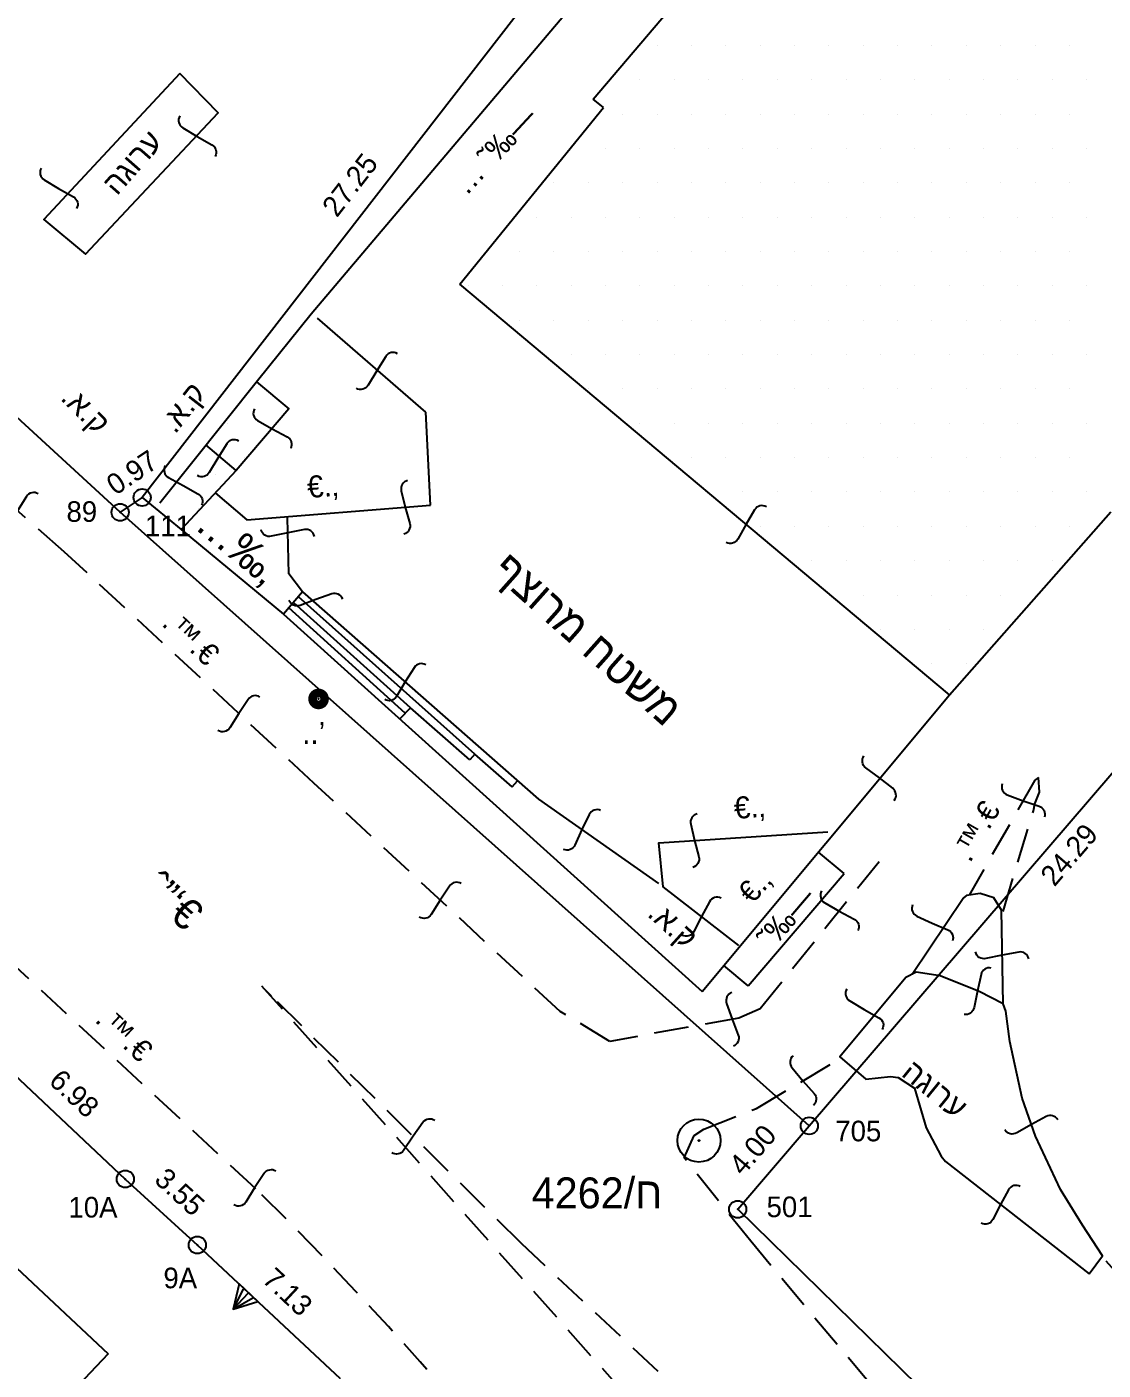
# Model space of a CAD drawing. Header units: feet. Extents: x 199929 to 200372, y 746507 to 746908.
# Drawn here: x 200140.2 to 200179.35, y 746595.55 to 746644.42 of the extents above; entities that cross this region are included whole.
import ezdxf
from ezdxf.enums import TextEntityAlignment as Align

# ---------------------------------------------------------------- set-up
doc = ezdxf.new("R2010")
doc.units = ezdxf.units.FT
doc.header["$LTSCALE"] = 5
doc.header["$MEASUREMENT"] = 0
doc.linetypes.add('HIDDEN', pattern=[0.375, 0.25, -0.125])
doc.layers.get('0').update_dxf_attribs({"linetype": 'CONTINUOUS'})
for name, color, linetype in [('171', 3, 'HIDDEN'), ('1BATIM', 7, 'CONTINUOUS'), ('1EVEN-SAFA', 7, 'HIDDEN'), ('1EVEN-SAFA_C171-_S4-_P6-', 7, 'HIDDEN'), ('1KIR-EVEN', 7, 'CONTINUOUS'), ('2GUVER_POLY', 7, 'CONTINUOUS'), ('2NEW_PT', 7, 'CONTINUOUS'), ('2TEURA_PT', 7, 'CONTINUOUS'), ('701', 3, 'CONTINUOUS'), ('701_H', 3, 'CONTINUOUS'), ('726', 3, 'CONTINUOUS'), ('791', 3, 'CONTINUOUS'), ('8216', 3, 'CONTINUOUS'), ('8216_T', 7, 'CONTINUOUS'), ('9286', 3, 'CONTINUOUS'), ('GVUL_C51-', 7, 'CONTINUOUS'), ('KIR-LE-BDIKA', 7, 'CONTINUOUS'), ('OLD_FRONTS', 7, 'CONTINUOUS'), ('TR_ANOT_FRONTS', 7, 'CONTINUOUS'), ('TR_ANOT_L', 7, 'CONTINUOUS'), ('TR_GUSH_MARKS', 7, 'CONTINUOUS')]:
    doc.layers.add(name, color=color, linetype=linetype)
doc.styles.add('HEBTEXT', font='HEBTXT.shx')
doc.styles.add('TRHEBTXT', font='HEBTXT.SHX')

# ---------------------------------------------------------------- blocks, each defined once
blk = doc.blocks.new('TRP0002')
at = {"linetype": 'Continuous'}
blk.add_circle((0, 0, 3000), 0.5, dxfattribs=at)
blk.add_point((0, 0))
at = {"style": 'TRHEBTXT', "flags": 8}
blk.add_attdef('NAME', text='', height=1.199999999999999, dxfattribs=at).set_placement((0, 2.099999999976716), align=Align.BOTTOM_CENTER)
blk.add_attdef('HIGHTM', text='', height=1.6, dxfattribs=at).set_placement((-1, 0), align=Align.RIGHT)
blk.add_attdef('HIGHTC', (1, 0), '', height=1.6, dxfattribs=at)
blk.add_attdef('MARK', text='', height=2, dxfattribs=at).set_placement((0, -1.300000000046566), align=Align.TOP_CENTER)
blk = doc.blocks.new('ANOT200')
at = {"style": 'TRHEBTXT', "flags": 8}
blk.add_attdef('TEXT', text='', height=1.8, dxfattribs=at).set_placement((0, 0), align=Align.MIDDLE_CENTER)
blk = doc.blocks.new('ANOT10')
at = {"style": 'TRHEBTXT', "flags": 8}
blk.add_attdef('TEXT', text='', height=1.28, dxfattribs=at).set_placement((0, -1.497475834532148), align=Align.TOP_CENTER)
blk = doc.blocks.new('8210')
at = {"layer": '2TEURA_PT', "linetype": 'Continuous', "const_width": 0.625}
blk.add_lwpolyline([(-0.4375, 0, 1), (0.4375, 0, 1)], format="xyb", close=True, dxfattribs=at)
at = {"layer": '2TEURA_PT'}
blk.add_point((0, 0), dxfattribs=at)
blk = doc.blocks.new('8216')
at = {"layer": '1BATIM'}
blk.add_blockref('8210', (0, 0), dxfattribs=at)
blk = doc.blocks.new('*X123')
at = {"color": 0}
for p, q in [((200147.5, 746630), (200147.5, 746630)), ((200148.75, 746630), (200148.75, 746630)), ((200148.125, 746628.7500000001), (200148.125, 746628.7500000001))]:
    blk.add_line(p, q, dxfattribs=at)
blk = doc.blocks.new('*X82')
at = {"color": 0}
for p, q in [((200147.5, 746630), (200147.5, 746630)), ((200148.75, 746630), (200148.75, 746630)), ((200148.125, 746628.7500000001), (200148.125, 746628.7500000001))]:
    blk.add_line(p, q, dxfattribs=at)
blk = doc.blocks.new('ANOT23')
at = {"style": 'TRHEBTXT', "flags": 8}
blk.add_attdef('TEXT', text='', height=1.28, dxfattribs=at).set_placement((-0.08824412889909901, -1.45339650480667), align=Align.TOP_CENTER)
blk = doc.blocks.new('ANOT1')
at = {"style": 'TRHEBTXT', "flags": 8}
blk.add_attdef('TEXT', text='', height=1.28, dxfattribs=at).set_placement((0, -1.497475855263449), align=Align.TOP_CENTER)
blk = doc.blocks.new('TRP0012')
at = {"linetype": 'Continuous'}
for centre, radius in [((0, 0, 3000), 1.25), ((0, 0, 3001), 0.03)]:
    blk.add_circle(centre, radius, dxfattribs=at)
blk.add_point((0, 0))
at = {"style": 'TRHEBTXT', "flags": 8}
blk.add_attdef('NAME', text='', height=1.8, dxfattribs=at).set_placement((0, 2.1), align=Align.BOTTOM_CENTER)
blk.add_attdef('HIGHTM', text='', height=1.6, dxfattribs=at).set_placement((-1.75, 0), align=Align.RIGHT)
blk.add_attdef('HIGHTC', (1.75, 0), '', height=1.6, dxfattribs=at)
blk.add_attdef('MARK', text='', height=2, dxfattribs=at).set_placement((0, -1.75), align=Align.TOP_CENTER)
blk = doc.blocks.new('ANOT13')
at = {"style": 'TRHEBTXT', "flags": 8}
blk.add_attdef('TEXT', text='', height=1.28, dxfattribs=at).set_placement((0.0441220644495495, -1.475436180035057), align=Align.TOP_CENTER)
blk = doc.blocks.new('TR_FRONT')
at = {"style": 'TRHEBTXT', "flags": 8}
blk.add_attdef('FRONT', text='', height=1.199999999999999, dxfattribs=at).set_placement((0, -1), align=Align.TOP_CENTER)
blk = doc.blocks.new('ANOT105')
blk.add_lwpolyline([(0.2548387223418755, 1.539248901570127, 0.4142135623730951), (-0.1578795218983481, 0.965085465890645), (1e-16, 0), (0.1839900939740541, -0.9680819344707191, -0.4142135623730951), (-0.2130703997891993, -1.553182749965349)], format="xyb")
blk = doc.blocks.new('GUSHMARK')
for p, q in [((-0.0249224722963627, 0.7721895711304648), (-0.2616563982148179, 0.0280036561252381)), ((0, 0.8669999999999999), (-4e-16, 1e-16)), ((0.0228061297389741, 0.7645568963440085), (0.2404486117596253, 0.0356363421231252))]:
    blk.add_line(p, q)
at = {"layer": 'TR_GUSH_MARKS'}
blk.add_lwpolyline([(0.5005626833874054, -1e-16), (0, 0.8669999999999999), (-0.5005626833874057, 3e-16)], close=True, dxfattribs=at)
blk = doc.blocks.new('ANOT101')
at = {"xscale": 1.5, "yscale": 1.5, "zscale": 1.5}
blk.add_blockref('GUSHMARK', (0, 0), dxfattribs=at)
blk = doc.blocks.new('ANOT11')
at = {"style": 'TRHEBTXT', "flags": 8}
blk.add_attdef('TEXT', text='', height=1.28, dxfattribs=at).set_placement((-0.0661830966743189, -1.475436180035061), align=Align.TOP_CENTER)

msp = doc.modelspace()

# ---------------------------------------------------------------- linework, layer by layer
at = {"layer": '171'}
for points in [[(200171.2, 746614.04), (200166.87, 746608.6899999998), (200166.1, 746608.3600000001), (200161.41, 746607.5100000001), (200159.6000000001, 746608.6), (200150.64, 746616.9100000001), (200141.56, 746625.3199999998), (200132.69, 746633.1100000001), (200119.39, 746645.16), (200118.56, 746646.81), (200119.25, 746649.3599999999)], [(200171.2, 746614.04), (200166.87, 746608.6899999998), (200166.1, 746608.3600000001), (200161.41, 746607.5100000001), (200159.6000000001, 746608.6), (200150.64, 746616.9100000001), (200141.56, 746625.3199999998), (200132.69, 746633.1100000001), (200119.39, 746645.16), (200118.56, 746646.81), (200119.25, 746649.3599999999)], [(200175.71, 746612.24), (200176.82, 746615.9000000001), (200176.87, 746616.1500000001), (200177.04, 746616.5799999998), (200177, 746617.11), (200176.87, 746617.02), (200174.4823292003, 746612.834326088)], [(200175.71, 746612.24), (200176.82, 746615.9000000001), (200176.87, 746616.1500000001), (200177.04, 746616.5799999998), (200177, 746617.11), (200176.87, 746617.02), (200174.4823292003, 746612.834326088)], [(200167.28, 746591.6600000001), (200158.19, 746600.15), (200149.1, 746609.16), (200148.9079098665, 746609.3443778319)], [(200167.28, 746591.6600000001), (200158.19, 746600.15), (200149.1, 746609.16), (200148.9079098665, 746609.3443778319)], [(200179.45, 746599.52), (200185.52, 746592.7099999998), (200192.51, 746584.67), (200192.6, 746580.8), (200192.45, 746580.4599999998), (200191.41, 746579.25), (200190.32, 746578.64), (200189.73, 746578.42), (200188.02, 746578.0799999998), (200187.38, 746578.0899999999), (200185.92, 746578.11), (200185.54, 746578.1999999998), (200185.07, 746578.5699999998), (200179.74, 746584.81), (200173.28, 746592.17), (200166.53, 746600.24), (200164.11, 746603.2700000001), (200164.48, 746604.0899999999), (200164.83, 746604.31), (200166.74, 746605.0699999998), (200169.82, 746606.91)], [(200179.45, 746599.52), (200185.52, 746592.7099999998), (200192.51, 746584.67), (200192.6, 746580.8), (200192.45, 746580.4599999998), (200191.41, 746579.25), (200190.32, 746578.64), (200189.73, 746578.42), (200188.02, 746578.0799999998), (200187.38, 746578.0899999999), (200185.92, 746578.11), (200185.54, 746578.1999999998), (200185.07, 746578.5699999998), (200179.74, 746584.81), (200173.28, 746592.17), (200166.53, 746600.24), (200164.11, 746603.2700000001), (200164.48, 746604.0899999999), (200164.83, 746604.31), (200166.74, 746605.0699999998), (200169.82, 746606.91)]]:
    msp.add_lwpolyline(points, dxfattribs=at)
at = {"layer": '1BATIM'}
for p, q in [((200147.81, 746628.28), (200145.81, 746626.14)), ((200173.76, 746620.12), (200179.63, 746626.78))]:
    msp.add_line(p, q, dxfattribs=at)
at = {"layer": '1EVEN-SAFA'}
msp.add_line((200168.2, 746587.67), (200148.7522647856, 746609.519242777), dxfattribs=at)
at = {"layer": '1EVEN-SAFA_C171-_S4-_P6-'}
msp.add_line((200148.5277533116, 746602.1459741916), (200123.28, 746625.48), dxfattribs=at)
msp.add_arc((200059.2370588035, 746511.3679395699), 127.3321628480114, 32.96129416814726, 45.47324359822642, dxfattribs=at)
at = {"layer": '1KIR-EVEN'}
for p, q in [((200149.73, 746624.52), (200149.68, 746626.56)), ((200150.23, 746623.8700000001), (200149.73, 746624.52)), ((200150.23, 746623.8700000001), (200149.54, 746623.05)), ((200156.4968440121, 746617.9548017052), (200150.078746002, 746623.6851989658)), ((200150.23, 746623.8700000001), (200158.81, 746616.3199999998)), ((200153.9632250758, 746619.4475186373), (200149.7344832191, 746623.2813072479)), ((200154.1588441682, 746619.6455954214), (200149.9126023231, 746623.4708601198)), ((200154.1588441682, 746619.6455954214), (200153.761439552, 746619.2418288403)), ((200156.31, 746617.75), (200154.1588441682, 746619.6455954214)), ((200156.4968440121, 746617.9548017052), (200156.31, 746617.75)), ((200157.85, 746616.7700000001), (200156.4968440121, 746617.9548017052)), ((200157.85, 746616.7700000001), (200158.0457745013, 746616.9924828106)), ((200158.81, 746616.3199999998), (200163.18, 746613.26)), ((200169.93, 746613.62), (200168.9936065574, 746614.4003278688)), ((200166.44, 746609.53), (200169.93, 746613.62)), ((200166.44, 746609.53), (200165.5518032787, 746610.2701639346))]:
    msp.add_line(p, q, dxfattribs=at)
at = {"layer": '701'}
for p, q in [((200160.8, 746641.79), (200174.06, 746657.42)), ((200161.18, 746641.4900000001), (200160.8, 746641.79)), ((200155.95, 746635.06), (200161.18, 746641.4900000001)), ((200173.76, 746620.12), (200155.95, 746635.06))]:
    msp.add_line(p, q, dxfattribs=at)
for points in [[(200150.54, 746633.98), (200180.6622791263, 746669.566978931), (200182.54, 746668.6), (200193.97, 746682.3399999999), (200196.0592921757, 746680.5126312891)], [(200122.408829617, 746596.1022704438), (200129.58, 746603.89), (200132.34, 746601.3), (200133.84, 746602.86), (200136.76, 746600.12), (200138.74, 746598.23), (200139.82, 746599.2700000001), (200143.15, 746596.1400000001)], [(200122.408829617, 746596.1022704438), (200129.58, 746603.89), (200132.34, 746601.3), (200133.84, 746602.86), (200136.76, 746600.12), (200138.74, 746598.23), (200139.82, 746599.2700000001), (200143.15, 746596.1400000001)], [(200143.15, 746596.1400000001), (200139.26, 746592.03), (200140.71, 746590.6999999998), (200134.9846552736, 746584.6650192834)], [(200143.15, 746596.1400000001), (200139.26, 746592.03), (200140.71, 746590.6999999998), (200134.9846552736, 746584.6650192834)]]:
    msp.add_lwpolyline(points, dxfattribs=at)
at = {"layer": '701_H'}
for p, q in [((200163.125, 746643.7500000001), (200163.125, 746643.7500000001)), ((200164.375, 746643.7500000001), (200164.375, 746643.7500000001)), ((200165.625, 746643.7500000001), (200165.625, 746643.7500000001)), ((200166.875, 746643.7500000001), (200166.875, 746643.7500000001)), ((200168.125, 746643.7500000001), (200168.125, 746643.7500000001)), ((200169.375, 746643.7500000001), (200169.375, 746643.7500000001)), ((200170.625, 746643.7500000001), (200170.625, 746643.7500000001)), ((200171.875, 746643.7500000001), (200171.875, 746643.7500000001)), ((200173.125, 746643.7500000001), (200173.125, 746643.7500000001)), ((200174.375, 746643.7500000001), (200174.375, 746643.7500000001)), ((200175.625, 746643.7500000001), (200175.625, 746643.7500000001)), ((200176.875, 746643.7500000001), (200176.875, 746643.7500000001)), ((200178.125, 746643.7500000001), (200178.125, 746643.7500000001)), ((200162.5, 746642.5), (200162.5, 746642.5)), ((200163.75, 746642.5), (200163.75, 746642.5)), ((200165, 746642.5), (200165, 746642.5)), ((200166.25, 746642.5), (200166.25, 746642.5)), ((200167.5, 746642.5), (200167.5, 746642.5)), ((200168.75, 746642.5), (200168.75, 746642.5)), ((200170, 746642.5), (200170, 746642.5)), ((200171.25, 746642.5), (200171.25, 746642.5)), ((200172.5, 746642.5), (200172.5, 746642.5)), ((200173.75, 746642.5), (200173.75, 746642.5)), ((200175, 746642.5), (200175, 746642.5)), ((200176.25, 746642.5), (200176.25, 746642.5)), ((200177.5, 746642.5), (200177.5, 746642.5)), ((200178.75, 746642.5), (200178.75, 746642.5)), ((200161.875, 746641.25), (200161.875, 746641.25)), ((200163.125, 746641.25), (200163.125, 746641.25)), ((200164.375, 746641.25), (200164.375, 746641.25)), ((200165.625, 746641.25), (200165.625, 746641.25)), ((200166.875, 746641.25), (200166.875, 746641.25)), ((200168.125, 746641.25), (200168.125, 746641.25)), ((200169.375, 746641.25), (200169.375, 746641.25)), ((200170.625, 746641.25), (200170.625, 746641.25)), ((200171.875, 746641.25), (200171.875, 746641.25)), ((200173.125, 746641.25), (200173.125, 746641.25)), ((200174.375, 746641.25), (200174.375, 746641.25)), ((200175.625, 746641.25), (200175.625, 746641.25)), ((200176.875, 746641.25), (200176.875, 746641.25)), ((200178.125, 746641.25), (200178.125, 746641.25)), ((200160, 746640), (200160, 746640)), ((200161.25, 746640), (200161.25, 746640)), ((200162.5, 746640), (200162.5, 746640)), ((200163.75, 746640), (200163.75, 746640)), ((200165, 746640), (200165, 746640)), ((200166.25, 746640), (200166.25, 746640)), ((200167.5, 746640), (200167.5, 746640)), ((200168.75, 746640), (200168.75, 746640)), ((200170, 746640), (200170, 746640)), ((200171.25, 746640), (200171.25, 746640)), ((200172.5, 746640), (200172.5, 746640)), ((200173.75, 746640), (200173.75, 746640)), ((200175, 746640), (200175, 746640)), ((200176.25, 746640), (200176.25, 746640)), ((200177.5, 746640), (200177.5, 746640)), ((200178.75, 746640), (200178.75, 746640)), ((200159.375, 746638.75), (200159.375, 746638.75)), ((200160.625, 746638.75), (200160.625, 746638.75)), ((200161.875, 746638.75), (200161.875, 746638.75)), ((200163.125, 746638.75), (200163.125, 746638.75)), ((200164.375, 746638.75), (200164.375, 746638.75)), ((200165.625, 746638.75), (200165.625, 746638.75)), ((200166.875, 746638.75), (200166.875, 746638.75)), ((200168.125, 746638.75), (200168.125, 746638.75)), ((200169.375, 746638.75), (200169.375, 746638.75)), ((200170.625, 746638.75), (200170.625, 746638.75)), ((200171.875, 746638.75), (200171.875, 746638.75)), ((200173.125, 746638.75), (200173.125, 746638.75)), ((200174.375, 746638.75), (200174.375, 746638.75)), ((200175.625, 746638.75), (200175.625, 746638.75)), ((200176.875, 746638.75), (200176.875, 746638.75)), ((200178.125, 746638.75), (200178.125, 746638.75)), ((200158.75, 746637.5000000001), (200158.75, 746637.5000000001)), ((200160, 746637.5000000001), (200160, 746637.5000000001)), ((200161.25, 746637.5000000001), (200161.25, 746637.5000000001)), ((200162.5, 746637.5000000001), (200162.5, 746637.5000000001)), ((200163.75, 746637.5000000001), (200163.75, 746637.5000000001)), ((200165, 746637.5000000001), (200165, 746637.5000000001)), ((200166.25, 746637.5000000001), (200166.25, 746637.5000000001)), ((200167.5, 746637.5000000001), (200167.5, 746637.5000000001)), ((200168.75, 746637.5000000001), (200168.75, 746637.5000000001)), ((200170, 746637.5000000001), (200170, 746637.5000000001)), ((200171.25, 746637.5000000001), (200171.25, 746637.5000000001)), ((200172.5, 746637.5000000001), (200172.5, 746637.5000000001)), ((200173.75, 746637.5000000001), (200173.75, 746637.5000000001)), ((200175, 746637.5000000001), (200175, 746637.5000000001)), ((200176.25, 746637.5000000001), (200176.25, 746637.5000000001)), ((200177.5, 746637.5000000001), (200177.5, 746637.5000000001)), ((200178.75, 746637.5000000001), (200178.75, 746637.5000000001)), ((200158.125, 746636.2500000001), (200158.125, 746636.2500000001)), ((200159.375, 746636.2500000001), (200159.375, 746636.2500000001)), ((200160.625, 746636.2500000001), (200160.625, 746636.2500000001)), ((200161.875, 746636.2500000001), (200161.875, 746636.2500000001)), ((200163.125, 746636.2500000001), (200163.125, 746636.2500000001)), ((200164.375, 746636.2500000001), (200164.375, 746636.2500000001)), ((200165.625, 746636.2500000001), (200165.625, 746636.2500000001)), ((200166.875, 746636.2500000001), (200166.875, 746636.2500000001)), ((200168.125, 746636.2500000001), (200168.125, 746636.2500000001)), ((200169.375, 746636.2500000001), (200169.375, 746636.2500000001)), ((200170.625, 746636.2500000001), (200170.625, 746636.2500000001)), ((200171.875, 746636.2500000001), (200171.875, 746636.2500000001)), ((200173.125, 746636.2500000001), (200173.125, 746636.2500000001)), ((200174.375, 746636.2500000001), (200174.375, 746636.2500000001)), ((200175.625, 746636.2500000001), (200175.625, 746636.2500000001)), ((200176.875, 746636.2500000001), (200176.875, 746636.2500000001)), ((200178.125, 746636.2500000001), (200178.125, 746636.2500000001)), ((200156.25, 746635), (200156.25, 746635)), ((200157.5, 746635), (200157.5, 746635)), ((200158.75, 746635), (200158.75, 746635)), ((200160, 746635), (200160, 746635)), ((200161.25, 746635), (200161.25, 746635)), ((200162.5, 746635), (200162.5, 746635)), ((200163.75, 746635), (200163.75, 746635)), ((200165, 746635), (200165, 746635)), ((200166.25, 746635), (200166.25, 746635)), ((200167.5, 746635), (200167.5, 746635)), ((200168.75, 746635), (200168.75, 746635)), ((200170, 746635), (200170, 746635)), ((200171.25, 746635), (200171.25, 746635)), ((200172.5, 746635), (200172.5, 746635)), ((200173.75, 746635), (200173.75, 746635)), ((200175, 746635), (200175, 746635)), ((200176.25, 746635), (200176.25, 746635)), ((200177.5, 746635), (200177.5, 746635)), ((200178.75, 746635), (200178.75, 746635)), ((200158.125, 746633.75), (200158.125, 746633.75)), ((200159.375, 746633.75), (200159.375, 746633.75)), ((200160.625, 746633.75), (200160.625, 746633.75)), ((200161.875, 746633.75), (200161.875, 746633.75)), ((200163.125, 746633.75), (200163.125, 746633.75)), ((200164.375, 746633.75), (200164.375, 746633.75)), ((200165.625, 746633.75), (200165.625, 746633.75)), ((200166.875, 746633.75), (200166.875, 746633.75)), ((200168.125, 746633.75), (200168.125, 746633.75)), ((200169.375, 746633.75), (200169.375, 746633.75)), ((200170.625, 746633.75), (200170.625, 746633.75)), ((200171.875, 746633.75), (200171.875, 746633.75)), ((200173.125, 746633.75), (200173.125, 746633.75)), ((200174.375, 746633.75), (200174.375, 746633.75)), ((200175.625, 746633.75), (200175.625, 746633.75)), ((200176.875, 746633.75), (200176.875, 746633.75)), ((200178.125, 746633.75), (200178.125, 746633.75)), ((200160, 746632.5000000001), (200160, 746632.5000000001)), ((200161.25, 746632.5000000001), (200161.25, 746632.5000000001)), ((200162.5, 746632.5000000001), (200162.5, 746632.5000000001)), ((200163.75, 746632.5000000001), (200163.75, 746632.5000000001)), ((200165, 746632.5000000001), (200165, 746632.5000000001)), ((200166.25, 746632.5000000001), (200166.25, 746632.5000000001)), ((200167.5, 746632.5000000001), (200167.5, 746632.5000000001)), ((200168.75, 746632.5000000001), (200168.75, 746632.5000000001)), ((200170, 746632.5000000001), (200170, 746632.5000000001)), ((200171.25, 746632.5000000001), (200171.25, 746632.5000000001)), ((200172.5, 746632.5000000001), (200172.5, 746632.5000000001)), ((200173.75, 746632.5000000001), (200173.75, 746632.5000000001)), ((200175, 746632.5000000001), (200175, 746632.5000000001)), ((200176.25, 746632.5000000001), (200176.25, 746632.5000000001)), ((200177.5, 746632.5000000001), (200177.5, 746632.5000000001)), ((200178.75, 746632.5000000001), (200178.75, 746632.5000000001)), ((200160.625, 746631.25), (200160.625, 746631.25)), ((200161.875, 746631.25), (200161.875, 746631.25)), ((200163.125, 746631.25), (200163.125, 746631.25)), ((200164.375, 746631.25), (200164.375, 746631.25)), ((200165.625, 746631.25), (200165.625, 746631.25)), ((200166.875, 746631.25), (200166.875, 746631.25)), ((200168.125, 746631.25), (200168.125, 746631.25)), ((200169.375, 746631.25), (200169.375, 746631.25)), ((200170.625, 746631.25), (200170.625, 746631.25)), ((200171.875, 746631.25), (200171.875, 746631.25)), ((200173.125, 746631.25), (200173.125, 746631.25)), ((200174.375, 746631.25), (200174.375, 746631.25)), ((200175.625, 746631.25), (200175.625, 746631.25)), ((200176.875, 746631.25), (200176.875, 746631.25)), ((200178.125, 746631.25), (200178.125, 746631.25)), ((200162.5, 746630), (200162.5, 746630)), ((200163.75, 746630), (200163.75, 746630)), ((200165, 746630), (200165, 746630)), ((200166.25, 746630), (200166.25, 746630)), ((200167.5, 746630), (200167.5, 746630)), ((200168.75, 746630), (200168.75, 746630)), ((200170, 746630), (200170, 746630)), ((200171.25, 746630), (200171.25, 746630)), ((200172.5, 746630), (200172.5, 746630)), ((200173.75, 746630), (200173.75, 746630)), ((200175, 746630), (200175, 746630)), ((200176.25, 746630), (200176.25, 746630)), ((200177.5, 746630), (200177.5, 746630)), ((200178.75, 746630), (200178.75, 746630)), ((200164.375, 746628.75), (200164.375, 746628.75)), ((200165.625, 746628.75), (200165.625, 746628.75)), ((200166.875, 746628.75), (200166.875, 746628.75)), ((200168.125, 746628.75), (200168.125, 746628.75)), ((200169.375, 746628.75), (200169.375, 746628.75)), ((200170.625, 746628.75), (200170.625, 746628.75)), ((200171.875, 746628.75), (200171.875, 746628.75)), ((200173.125, 746628.75), (200173.125, 746628.75)), ((200174.375, 746628.75), (200174.375, 746628.75)), ((200175.625, 746628.75), (200175.625, 746628.75)), ((200176.875, 746628.75), (200176.875, 746628.75)), ((200178.125, 746628.75), (200178.125, 746628.75)), ((200165, 746627.5), (200165, 746627.5)), ((200166.25, 746627.5), (200166.25, 746627.5)), ((200167.5, 746627.5), (200167.5, 746627.5)), ((200168.75, 746627.5), (200168.75, 746627.5)), ((200170, 746627.5), (200170, 746627.5)), ((200171.25, 746627.5), (200171.25, 746627.5)), ((200172.5, 746627.5), (200172.5, 746627.5)), ((200173.75, 746627.5), (200173.75, 746627.5)), ((200175, 746627.5), (200175, 746627.5)), ((200176.25, 746627.5), (200176.25, 746627.5)), ((200177.5, 746627.5), (200177.5, 746627.5)), ((200178.75, 746627.5), (200178.75, 746627.5)), ((200166.875, 746626.25), (200166.875, 746626.25)), ((200168.125, 746626.25), (200168.125, 746626.25)), ((200169.375, 746626.25), (200169.375, 746626.25)), ((200170.625, 746626.25), (200170.625, 746626.25)), ((200171.875, 746626.25), (200171.875, 746626.25)), ((200173.125, 746626.25), (200173.125, 746626.25)), ((200174.375, 746626.25), (200174.375, 746626.25)), ((200175.625, 746626.25), (200175.625, 746626.25)), ((200176.875, 746626.25), (200176.875, 746626.25)), ((200178.125, 746626.25), (200178.125, 746626.25)), ((200168.75, 746625), (200168.75, 746625)), ((200170, 746625), (200170, 746625)), ((200171.25, 746625), (200171.25, 746625)), ((200172.5, 746625), (200172.5, 746625)), ((200173.75, 746625), (200173.75, 746625)), ((200175, 746625), (200175, 746625)), ((200176.25, 746625), (200176.25, 746625)), ((200177.5, 746625), (200177.5, 746625)), ((200170.625, 746623.75), (200170.625, 746623.75)), ((200171.875, 746623.75), (200171.875, 746623.75)), ((200173.125, 746623.75), (200173.125, 746623.75)), ((200174.375, 746623.75), (200174.375, 746623.75)), ((200175.625, 746623.75), (200175.625, 746623.75)), ((200176.875, 746623.75), (200176.875, 746623.75)), ((200171.25, 746622.5), (200171.25, 746622.5)), ((200172.5, 746622.5), (200172.5, 746622.5)), ((200173.75, 746622.5), (200173.75, 746622.5)), ((200175, 746622.5), (200175, 746622.5)), ((200173.125, 746621.2500000001), (200173.125, 746621.2500000001)), ((200174.375, 746621.2500000001), (200174.375, 746621.2500000001))]:
    msp.add_line(p, q, dxfattribs=at)
at = {"layer": '726'}
msp.add_lwpolyline([(200148.5502913995, 746631.510112575), (200149.73, 746630.52), (200147.81, 746628.28), (200146.71, 746629.2099999998)], dxfattribs=at)
msp.add_lwpolyline([(200148.5502913995, 746631.510112575), (200149.73, 746630.52), (200147.81, 746628.28), (200146.71, 746629.2099999998)], dxfattribs=at)
at = {"layer": '791'}
for points in [[(200145.76, 746642.7300000002), (200140.82, 746637.42), (200142.33, 746636.1500000001), (200147.16, 746641.29), (200145.76, 746642.7300000002)], [(200145.76, 746642.7300000002), (200140.82, 746637.42), (200142.33, 746636.1500000001), (200147.16, 746641.29), (200145.76, 746642.7300000002)], [(200175.72, 746608.86), (200175.65, 746612.28), (200175.38, 746612.7300000002), (200174.88, 746612.8900000001), (200174.38, 746612.8199999998), (200174.27, 746612.7300000002), (200174.26, 746612.7099999998), (200172.41, 746609.9399999998)], [(200175.72, 746608.86), (200175.65, 746612.28), (200175.38, 746612.7300000002), (200174.88, 746612.8900000001), (200174.38, 746612.8199999998), (200174.27, 746612.7300000002), (200174.26, 746612.7099999998), (200172.41, 746609.9399999998)], [(200178.85, 746599.05), (200179.33, 746599.7099999998), (200178.6, 746600.8199999998), (200177.8, 746602.12), (200176.89, 746604.06), (200176.41, 746605.4399999998), (200175.96, 746607.5100000001), (200175.81, 746608.61), (200175.71, 746608.88), (200174.84, 746609.3199999998), (200173.42, 746609.89), (200172.55, 746610.03), (200172.18, 746609.8299999998), (200169.77, 746606.9499999998), (200170.72, 746606.13), (200171.62, 746606.23), (200171.89, 746606.1899999998), (200172.49, 746605.81), (200172.92, 746604.36), (200173.46, 746603.3299999998), (200173.62, 746603.14), (200178.85, 746599.05)], [(200178.85, 746599.05), (200179.33, 746599.7099999998), (200178.6, 746600.8199999998), (200177.8, 746602.12), (200176.89, 746604.06), (200176.41, 746605.4399999998), (200175.96, 746607.5100000001), (200175.81, 746608.61), (200175.71, 746608.88), (200174.84, 746609.3199999998), (200173.42, 746609.89), (200172.55, 746610.03), (200172.18, 746609.8299999998), (200169.77, 746606.9499999998), (200170.72, 746606.13), (200171.62, 746606.23), (200171.89, 746606.1899999998), (200172.49, 746605.81), (200172.92, 746604.36), (200173.46, 746603.3299999998), (200173.62, 746603.14), (200178.85, 746599.05)]]:
    msp.add_lwpolyline(points, dxfattribs=at)
at = {"layer": '9286'}
for p, q in [((200154.71, 746630.4100000001), (200150.77, 746633.8199999998)), ((200154.88, 746627.0200000001), (200154.71, 746630.4100000001)), ((200147.0516647817, 746627.4685813165), (200148.2000000001, 746626.49)), ((200148.2000000001, 746626.49), (200154.88, 746627.0200000001))]:
    msp.add_line(p, q, dxfattribs=at)
for points in [[(200145.04, 746627.1), (200148.59, 746631.56), (200150.54, 746633.98)], [(200145.04, 746627.1), (200148.59, 746631.56), (200150.54, 746633.98)], [(200166.1, 746611), (200163.35, 746613.13), (200163.19, 746614.73), (200169.34, 746615.1400000001)], [(200166.1, 746611), (200163.35, 746613.13), (200163.19, 746614.73), (200169.34, 746615.1400000001)]]:
    msp.add_lwpolyline(points, dxfattribs=at)
at = {"layer": 'GVUL_C51-'}
for p, q in [((200161.09, 746648.8299999998), (200144.39, 746627.3)), ((200143.59, 746626.7600000001), (200136.31, 746633.4499999998)), ((200144.39, 746627.3), (200143.59, 746626.7600000001)), ((200168.6623229866, 746604.4349253085), (200143.59, 746626.7600000001)), ((200168.6623229866, 746604.4349253085), (200184.48, 746622.8700000001)), ((200138.7, 746607.28), (200143.78, 746602.5000000001)), ((200166.057621478, 746601.399216157), (200168.6623229866, 746604.4349253085)), ((200143.78, 746602.5000000001), (200146.4, 746600.1)), ((200166.057621478, 746601.399216157), (200185.2315489045, 746582.6573321731)), ((200151.6133394015, 746595.2334494034), (200146.4, 746600.1))]:
    msp.add_line(p, q, dxfattribs=at)
at = {"layer": 'KIR-LE-BDIKA'}
for p, q in [((200144.39, 746627.3), (200145.81, 746626.14)), ((200145.81, 746626.14), (200149.54, 746623.05)), ((200149.54, 746623.05), (200164.76, 746609.3199999998)), ((200164.76, 746609.3199999998), (200173.76, 746620.12))]:
    msp.add_line(p, q, dxfattribs=at)

# ---------------------------------------------------------------- block references
at = {"layer": '2GUVER_POLY'}
ref = msp.add_blockref('TRP0012', (200164.65, 746603.9000000001), dxfattribs=dict(at, xscale=0.625, yscale=0.625, zscale=0.625))
ref.add_attrib('NAME', '4262/ח', dxfattribs={"layer": '0', "height": 1.125, "style": 'TRHEBTXT', "flags": 8}).set_placement((200160.9417119992, 746601.0968736197), align=Align.BOTTOM_CENTER)
at = {"layer": '2NEW_PT'}
ref = msp.add_blockref('TRP0002', (200144.39, 746627.3), dxfattribs=dict(at, xscale=0.625, yscale=0.625, zscale=0.625))
ref.add_attrib('NAME', '111', dxfattribs={"layer": '0', "height": 0.75, "style": 'TRHEBTXT', "flags": 8}).set_placement((200145.328320219, 746625.6659056034), align=Align.BOTTOM_CENTER)
ref = msp.add_blockref('TRP0002', (200143.59, 746626.7600000001), dxfattribs=dict(at, xscale=0.625, yscale=0.625, zscale=0.625))
ref.add_attrib('NAME', '89', dxfattribs={"layer": '0', "height": 0.75, "style": 'TRHEBTXT', "flags": 8}).set_placement((200142.1978311649, 746626.1883227319), align=Align.BOTTOM_CENTER)
ref = msp.add_blockref('TRP0002', (200168.6623229866, 746604.4349253085), dxfattribs=dict(at, xscale=0.625, yscale=0.625, zscale=0.625))
ref.add_attrib('NAME', '705', dxfattribs={"layer": '0', "height": 0.75, "style": 'TRHEBTXT', "flags": 8}).set_placement((200170.4456762131, 746603.6486825029), align=Align.BOTTOM_CENTER)
ref = msp.add_blockref('TRP0002', (200143.78, 746602.5000000001), dxfattribs=dict(at, xscale=0.625, yscale=0.625, zscale=0.625))
ref.add_attrib('NAME', '10A', dxfattribs={"layer": '0', "height": 0.75, "style": 'TRHEBTXT', "flags": 8}).set_placement((200142.6037700511, 746600.8756082053), align=Align.BOTTOM_CENTER)
ref = msp.add_blockref('TRP0002', (200166.057621478, 746601.399216157), dxfattribs=dict(at, xscale=0.625, yscale=0.625, zscale=0.625))
ref.add_attrib('NAME', '501', dxfattribs={"layer": '0', "height": 0.75, "style": 'TRHEBTXT', "flags": 8}).set_placement((200167.9453399683, 746600.8891608809), align=Align.BOTTOM_CENTER)
ref = msp.add_blockref('TRP0002', (200146.4, 746600.1), dxfattribs=dict(at, xscale=0.625, yscale=0.625, zscale=0.625))
ref.add_attrib('NAME', '9A', dxfattribs={"layer": '0', "height": 0.75, "style": 'TRHEBTXT', "flags": 8}).set_placement((200145.7792240895, 746598.3017912579), align=Align.BOTTOM_CENTER)
at = {"layer": '701_H'}
for name, p in [('*X123', (0, 0)), ('*X82', (0, 0)), ('*X82', (-1.690227934130234, -1.857449378236196))]:
    msp.add_blockref(name, p, dxfattribs=at)
at = {"layer": '8216', "xscale": 0.5, "yscale": 0.5, "zscale": 0.5}
msp.add_blockref('8216', (200150.81, 746619.9699999999, 71.66), dxfattribs=at)
msp.add_blockref('8216', (200150.81, 746619.9699999999, 71.66), dxfattribs=at)
at = {"layer": 'OLD_FRONTS'}
ref = msp.add_blockref('TR_FRONT', (200141.24, 746604.89), dxfattribs=dict(at, xscale=0.625, yscale=0.625, zscale=0.625, rotation=136.7427416531971))
ref.add_attrib('FRONT', '6.98', dxfattribs={"layer": '0', "height": 0.75, "rotation": 316.7427416531972, "style": 'TRHEBTXT', "flags": 8}).set_placement((200142.1822534775, 746605.8913907252), align=Align.TOP_CENTER)
ref = msp.add_blockref('TR_FRONT', (200145.09, 746601.3), dxfattribs=dict(at, xscale=0.625, yscale=0.625, zscale=0.625, rotation=137.5093647395241))
ref.add_attrib('FRONT', '3.55', dxfattribs={"layer": '0', "height": 0.75, "rotation": 317.5093647395241, "style": 'TRHEBTXT', "flags": 8}).set_placement((200146.0187708291, 746602.3139081548), align=Align.TOP_CENTER)
ref = msp.add_blockref('TR_FRONT', (200149.0066697007, 746597.6667247015), dxfattribs=dict(at, xscale=0.625, yscale=0.625, zscale=0.625, rotation=136.9704283502276))
ref.add_attrib('FRONT', '7.13', dxfattribs={"layer": '0', "height": 0.75, "rotation": 316.9704283502277, "style": 'TRHEBTXT', "flags": 8}).set_placement((200149.9449363397, 746598.6718519147), align=Align.TOP_CENTER)
at = {"layer": 'TR_ANOT_FRONTS'}
ref = msp.add_blockref('TR_FRONT', (200152.74, 746638.0649999998), dxfattribs=dict(at, xscale=0.625, yscale=0.625, zscale=0.625, rotation=232.2006311682788))
ref.add_attrib('FRONT', '27.25', dxfattribs={"layer": '0', "height": 0.75, "rotation": 52.20063116827885, "style": 'TRHEBTXT', "flags": 8}).set_placement((200151.6535275744, 746638.9077352305), align=Align.TOP_CENTER)
ref = msp.add_blockref('TR_FRONT', (200143.99, 746627.0300000001), dxfattribs=dict(at, xscale=0.625, yscale=0.625, zscale=0.625, rotation=214.0193499910793))
ref.add_attrib('FRONT', '0.97', dxfattribs={"layer": '0', "height": 0.75, "rotation": 34.01934999107939, "style": 'TRHEBTXT', "flags": 8}).set_placement((200143.8125470768, 746628.5229230181), align=Align.TOP_CENTER)
ref = msp.add_blockref('TR_FRONT', (200176.5711614933, 746613.6524626544), dxfattribs=dict(at, xscale=0.625, yscale=0.625, zscale=0.625, rotation=229.3697209991148))
ref.add_attrib('FRONT', '24.29', dxfattribs={"layer": '0', "height": 0.75, "rotation": 49.36972099911482, "style": 'TRHEBTXT', "flags": 8}).set_placement((200177.8284672447, 746614.5478287978), align=Align.TOP_CENTER)
ref = msp.add_blockref('TR_FRONT', (200167.3599722323, 746602.9170707329), dxfattribs=dict(at, xscale=0.625, yscale=0.625, zscale=0.625, rotation=229.3697209985038))
ref.add_attrib('FRONT', '4.00', dxfattribs={"layer": '0', "height": 0.75, "rotation": 49.36972099850378, "style": 'TRHEBTXT', "flags": 8}).set_placement((200166.3164472115, 746603.8124368767), align=Align.TOP_CENTER)
at = {"layer": 'TR_ANOT_L'}
ref = msp.add_blockref('ANOT13', (200158.723529722, 746640.243183742), dxfattribs=dict(at, xscale=0.625, yscale=0.625, zscale=0.625, rotation=47.15077214391668))
ref.add_attrib('TEXT', '… ˜‰—', dxfattribs={"layer": '0', "height": 0.8000000000000002, "rotation": 47.15077214391668, "style": 'TRHEBTXT', "flags": 8}).set_placement((200156.9186552061, 746640.2129523506), align=Align.TOP_CENTER)
for name, p, xscale, yscale, zscale, rotation in [('ANOT105', (200146.3916510472, 746640.4388947514), 0.6250000000000001, 0.6250000000000001, 0.6250000000000001, 49.75405406831009), ('ANOT105', (200141.3536945517, 746638.5423353964), 0.6250000000000001, 0.6250000000000001, 0.6250000000000001, 49.75405406831009), ('ANOT105', (200152.9283635889, 746631.9127798333), 0.6250000000000001, 0.6250000000000001, 0.6250000000000001, 318.6537281868016), ('ANOT105', (200149.1245820715, 746629.7986054672), 0.6250000000000001, 0.6250000000000001, 0.6250000000000001, 51.0151681195559), ('ANOT105', (200147.1487720741, 746628.7349620599), 0.6250000000000001, 0.6250000000000001, 0.6250000000000001, 318.6537281868016), ('ANOT105', (200145.8784520986, 746627.7297275338), 0.6250000000000001, 0.6250000000000001, 0.6250000000000001, 51.0151681195559), ('ANOT105', (200153.9665018462, 746626.9475218529), 0.6250000000000001, 0.6250000000000001, 0.6250000000000001, 4.536419565234635), ('ANOT105', (200139.8552761689, 746626.8171588099), 0.6250000000000001, 0.6250000000000001, 0.6250000000000001, 318.7090623667549), ('ANOT105', (200166.3632472078, 746626.324799928), 0.6250000000000001, 0.6250000000000001, 0.6250000000000001, 320.0082403698238), ('ANOT105', (200149.6933087801, 746626.0170017726), 0.6250000000000001, 0.6250000000000001, 0.6250000000000001, 271.4040272195687), ('ANOT105', (200150.7126065678, 746623.5908010241), 0.6250000000000001, 0.6250000000000001, 0.6250000000000001, 279.8305732312031), ('ANOT105', (200153.9587428442, 746620.5888801313), 0.6250000000000001, 0.6250000000000001, 0.6250000000000001, 318.6537281868016), ('ANOT105', (200147.9070489521, 746619.4412905634), 0.6250000000000001, 0.6250000000000001, 0.6250000000000001, 317.1937913626588), ('ANOT105', (200171.215149029, 746617.0933964013), 0.6250000000000001, 0.6250000000000001, 0.6250000000000001, 222.8260473166035), ('ANOT105', (200176.4394743715, 746616.2652728861), 0.6250000000000001, 0.6250000000000001, 0.6250000000000001, 60.2978873784829), ('ANOT105', (200160.3900884416, 746615.2135765145), 0.6250000000000001, 0.6250000000000001, 0.6250000000000001, 324.9991813100744), ('ANOT105', (200164.4890370238, 746614.8166024683), 0.6250000000000001, 0.6250000000000001, 0.6250000000000001, 3.814074834596269), ('ANOT105', (200155.231357616, 746612.6517207826), 0.6250000000000001, 0.6250000000000001, 0.6250000000000001, 317.1554537364459), ('ANOT105', (200164.7400524438, 746612.0533411981), 0.6250000000000002, 0.6250000000000001, 0.6250000000000001, 322.2405901295842), ('ANOT105', (200169.7542329804, 746612.253659687), 0.6250000000000001, 0.6250000000000001, 0.6250000000000001, 51.0151681195559), ('ANOT105', (200173.1335085454, 746611.8133539073), 0.6250000000000001, 0.6250000000000001, 0.6250000000000001, 56.26222575781827), ('ANOT105', (200175.6833709543, 746610.6495905166), 0.6250000000000001, 0.6250000000000001, 0.6250000000000001, 271.1725569110368), ('ANOT105', (200174.7788387524, 746609.3445506416), 0.6250000000000001, 0.6250000000000001, 0.6250000000000001, 338.1290568322906), ('ANOT105', (200170.6596146772, 746608.6677222518), 0.6250000000000001, 0.6250000000000001, 0.6250000000000001, 50.07721983936828), ('ANOT105', (200165.8583174819, 746608.3161982642), 0.6250000000000001, 0.6250000000000001, 0.6250000000000001, 10.27259138866185), ('ANOT105', (200168.4283742437, 746606.0786391587), 0.6250000000000001, 0.6250000000000001, 0.6250000000000001, 30.85420450691265), ('ANOT105', (200154.2494043247, 746604.0559149653), 0.6250000000000001, 0.6250000000000001, 0.6250000000000001, 315.2532393653443), ('ANOT105', (200176.7414491503, 746604.4870836928), 0.6250000000000001, 0.6250000000000001, 0.6250000000000001, 289.1790080276385), ('ANOT105', (200148.48507104, 746602.1853054167), 0.6250000000000001, 0.6250000000000001, 0.6250000000000001, 317.3397866552601), ('ANOT105', (200175.6220710555, 746601.5743268419), 0.6250000000000001, 0.6250000000000001, 0.6250000000000001, 321.973640797788), ('ANOT101', (200148.2610845028, 746598.3627139343), 0.625, 0.625, 0.625, 136.9704283502276)]:
    msp.add_blockref(name, p, dxfattribs=dict(at, xscale=xscale, yscale=yscale, zscale=zscale, rotation=rotation))
ref = msp.add_blockref('ANOT23', (200145.9009949939, 746642.8858581709), dxfattribs=dict(at, xscale=0.625, yscale=0.625, zscale=0.625, rotation=48.68984067560067))
ref.add_attrib('TEXT', 'הגורע', dxfattribs={"layer": '0', "height": 0.8000000000000002, "rotation": 48.68984067560067, "style": 'TRHEBTXT', "flags": 8}).set_placement((200143.731821847, 746639.757393909), align=Align.TOP_CENTER)
ref = msp.add_blockref('ANOT11', (200146.244059662, 746629.6902936843), dxfattribs=dict(at, xscale=0.625, yscale=0.625, zscale=0.625, rotation=52.2006311682788))
ref.add_attrib('TEXT', '.א.ק', dxfattribs={"layer": '0', "height": 0.8000000000000002, "rotation": 52.2006311682788, "style": 'TRHEBTXT', "flags": 8}).set_placement((200145.5443667288, 746630.822248918), align=Align.TOP_CENTER)
ref = msp.add_blockref('ANOT11', (200141.0192905795, 746630.0376805587), dxfattribs=dict(at, xscale=0.625, yscale=0.625, zscale=0.625, rotation=314.9790075246424))
ref.add_attrib('TEXT', '.א.ק', dxfattribs={"layer": '0', "height": 0.8000000000000002, "rotation": 314.9790075246424, "style": 'TRHEBTXT', "flags": 8}).set_placement((200142.6268246686, 746630.7719141915), align=Align.TOP_CENTER)
ref = msp.add_blockref('ANOT23', (200154.1749507241, 746626.9640604616), dxfattribs=dict(at, xscale=0.625, yscale=0.625, zscale=0.625, rotation=4.536419565234627))
ref.add_attrib('TEXT', '€.‚', dxfattribs={"layer": '0', "height": 0.8000000000000002, "rotation": 4.536419565234625, "style": 'TRHEBTXT', "flags": 8}).set_placement((200150.9231795744, 746628.1189910234), align=Align.TOP_CENTER)
at = {"layer": 'TR_ANOT_L', "xscale": 0.625, "yscale": 0.625, "zscale": 0.625}
for p, rotation, values in [((200147.9022448838, 746625.5631374327), 320.3610299650475, {'TEXT': '…‰‚'}), ((200160.6022837448, 746622.1630688498), 318.3026582257483, {'TEXT': 'ףצורמ חטשמ'}), ((200145.5139032947, 746612.628237418), 318.3026582257483, {'TEXT': 'ˆ”‘€'})]:
    msp.add_blockref('ANOT200', p, dxfattribs=dict(at, rotation=rotation)).add_auto_attribs(values)
at = {"layer": 'TR_ANOT_L'}
ref = msp.add_blockref('ANOT1', (200146.1350317465, 746621.0825531952), dxfattribs=dict(at, xscale=0.625, yscale=0.625, zscale=0.625, rotation=317.1937913626588))
ref.add_attrib('TEXT', '.™.€', dxfattribs={"layer": '0', "height": 0.8000000000000002, "rotation": 317.1937913626588, "style": 'TRHEBTXT', "flags": 8}).set_placement((200146.4417372583, 746622.4820850845), align=Align.TOP_CENTER)
ref = msp.add_blockref('ANOT23', (200168.5756461365, 746617.1621010589), dxfattribs=dict(at, xscale=0.625, yscale=0.625, zscale=0.625, rotation=4.536419565234627))
ref.add_attrib('TEXT', '€.‚', dxfattribs={"layer": '0', "height": 0.8000000000000002, "rotation": 4.536419565234625, "style": 'TRHEBTXT', "flags": 8}).set_placement((200166.4486027986, 746616.4404456237), align=Align.TOP_CENTER)
ref = msp.add_blockref('ANOT1', (200175.6888593984, 746614.9494174878), dxfattribs=dict(at, xscale=0.625, yscale=0.625, zscale=0.625, rotation=60.2978873784829))
ref.add_attrib('TEXT', '.™.€', dxfattribs={"layer": '0', "height": 0.8000000000000002, "rotation": 60.2978873784829, "style": 'TRHEBTXT', "flags": 8}).set_placement((200174.3811317489, 746615.3591658986), align=Align.TOP_CENTER)
ref = msp.add_blockref('ANOT23', (200167.7540385411, 746615.3225934709), dxfattribs=dict(at, xscale=0.625, yscale=0.625, zscale=0.625, rotation=48.17647781631588))
ref.add_attrib('TEXT', '€.‚', dxfattribs={"layer": '0', "height": 0.8000000000000002, "rotation": 48.17647781631588, "style": 'TRHEBTXT', "flags": 8}).set_placement((200166.3727642041, 746613.4304466363), align=Align.TOP_CENTER)
ref = msp.add_blockref('ANOT10', (200168.3225463706, 746611.7361933109), dxfattribs=dict(at, xscale=0.625, yscale=0.625, zscale=0.625, rotation=49.5258493008049))
ref.add_attrib('TEXT', '˜‰—', dxfattribs={"layer": '0', "height": 0.8000000000000002, "rotation": 49.5258493008049, "style": 'TRHEBTXT', "flags": 8}).set_placement((200167.5168171793, 746612.2875020357), align=Align.TOP_CENTER)
ref = msp.add_blockref('ANOT11', (200162.80024678, 746611.0878982727), dxfattribs=dict(at, xscale=0.625, yscale=0.625, zscale=0.625, rotation=317.9463022401214))
ref.add_attrib('TEXT', '.א.ק', dxfattribs={"layer": '0', "height": 0.8000000000000002, "rotation": 317.9463022401214, "style": 'TRHEBTXT', "flags": 8}).set_placement((200163.9748164704, 746612.0536635781), align=Align.TOP_CENTER)
ref = msp.add_blockref('ANOT1', (200143.7047444782, 746606.6652662674), dxfattribs=dict(at, xscale=0.625, yscale=0.625, zscale=0.625, rotation=317.1937913626588))
ref.add_attrib('TEXT', '.™.€', dxfattribs={"layer": '0', "height": 0.8000000000000002, "rotation": 317.1937913626588, "style": 'TRHEBTXT', "flags": 8}).set_placement((200144.0114499899, 746608.0647981566), align=Align.TOP_CENTER)
ref = msp.add_blockref('ANOT23', (200176.1398011529, 746604.9783053959), dxfattribs=dict(at, xscale=0.625, yscale=0.625, zscale=0.625, rotation=320.8530224527502))
ref.add_attrib('TEXT', 'הגורע', dxfattribs={"layer": '0', "height": 0.8000000000000002, "rotation": 320.8530224527502, "style": 'TRHEBTXT', "flags": 8}).set_placement((200173.4839911967, 746606.0828859106), align=Align.TOP_CENTER)

# ---------------------------------------------------------------- texts
at = {"layer": '8216_T', "style": 'HEBTEXT'}
msp.add_text('..’', height=0.8002560819462231, dxfattribs=at).set_placement((200150.6342065404, 746618.7356828), align=Align.MIDDLE)

doc.saveas('drawing.dxf')
